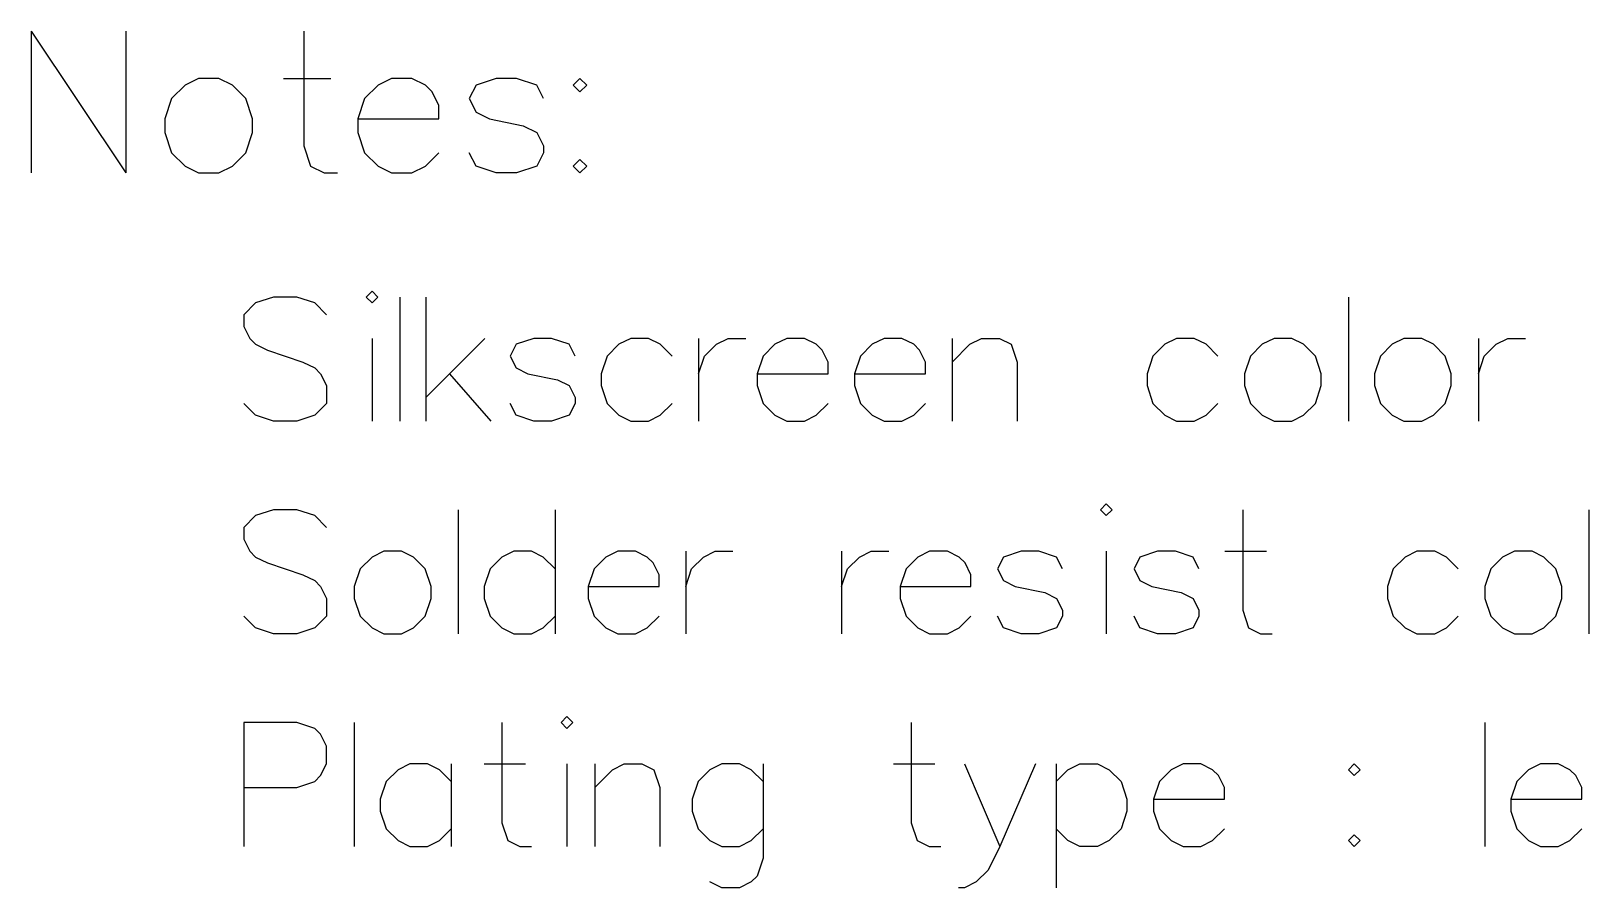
# Model space of a CAD drawing. Header units: millimetres. Extents: x 2.26 to 6.57, y 1.2 to 4.64.
# Drawn here: x 5.2783 to 5.7177, y 1.4215 to 1.6631 of the extents above; entities that cross this region are included whole.
import ezdxf

# ---------------------------------------------------------------- set-up
doc = ezdxf.new("R2010")
doc.units = ezdxf.units.MM
doc.header["$MEASUREMENT"] = 0
doc.layers.add('DrillDrawing', color=1, linetype='Continuous')

msp = doc.modelspace()

# ---------------------------------------------------------------- linework, layer by layer
at = {"layer": 'DrillDrawing'}
for p, q in [((5.27827, 1.66314), (5.27827, 1.62315)), ((5.27827, 1.66314), (5.30493, 1.62315)), ((5.30493, 1.66314), (5.30493, 1.62315)), ((5.3552, 1.66314), (5.3552, 1.63077)), ((5.32169, 1.64791), (5.31788, 1.6441)), ((5.3255, 1.64981), (5.32169, 1.64791)), ((5.33121, 1.64981), (5.3255, 1.64981)), ((5.33502, 1.64791), (5.33121, 1.64981)), ((5.33883, 1.6441), (5.33502, 1.64791)), ((5.34949, 1.64981), (5.36282, 1.64981)), ((5.37615, 1.64791), (5.37234, 1.6441)), ((5.37996, 1.64981), (5.37615, 1.64791)), ((5.38567, 1.64981), (5.37996, 1.64981)), ((5.38948, 1.64791), (5.38567, 1.64981)), ((5.39139, 1.646), (5.38948, 1.64791)), ((5.40376, 1.64791), (5.40186, 1.6441)), ((5.40948, 1.64981), (5.40376, 1.64791)), ((5.41519, 1.64981), (5.40948, 1.64981)), ((5.4209, 1.64791), (5.41519, 1.64981)), ((5.42281, 1.6441), (5.4209, 1.64791)), ((5.43309, 1.64981), (5.43119, 1.64791)), ((5.43119, 1.64791), (5.43309, 1.646)), ((5.435, 1.64791), (5.43309, 1.64981)), ((5.43309, 1.646), (5.435, 1.64791)), ((5.31788, 1.6441), (5.31597, 1.63838)), ((5.34073, 1.63838), (5.33883, 1.6441)), ((5.37234, 1.6441), (5.37044, 1.63838)), ((5.39329, 1.64219), (5.39139, 1.646)), ((5.40186, 1.6441), (5.40376, 1.64029)), ((5.39329, 1.63838), (5.39329, 1.64219)), ((5.40376, 1.64029), (5.40757, 1.63838)), ((5.31597, 1.63838), (5.31597, 1.63458)), ((5.34073, 1.63458), (5.34073, 1.63838)), ((5.37044, 1.63838), (5.39329, 1.63838)), ((5.37044, 1.63838), (5.37044, 1.63458)), ((5.40757, 1.63838), (5.41709, 1.63648)), ((5.41709, 1.63648), (5.4209, 1.63458)), ((5.31597, 1.63458), (5.31788, 1.62886)), ((5.33883, 1.62886), (5.34073, 1.63458)), ((5.3552, 1.63077), (5.35711, 1.62505)), ((5.37044, 1.63458), (5.37234, 1.62886)), ((5.4209, 1.63458), (5.42281, 1.63077)), ((5.42281, 1.63077), (5.42281, 1.62886)), ((5.31788, 1.62886), (5.32169, 1.62505)), ((5.33502, 1.62505), (5.33883, 1.62886)), ((5.37234, 1.62886), (5.37615, 1.62505)), ((5.38948, 1.62505), (5.39329, 1.62886)), ((5.40376, 1.62505), (5.40186, 1.62886)), ((5.42281, 1.62886), (5.4209, 1.62505)), ((5.43309, 1.62696), (5.43119, 1.62505)), ((5.435, 1.62505), (5.43309, 1.62696)), ((5.32169, 1.62505), (5.3255, 1.62315)), ((5.3255, 1.62315), (5.33121, 1.62315)), ((5.33121, 1.62315), (5.33502, 1.62505)), ((5.35711, 1.62505), (5.36092, 1.62315)), ((5.36092, 1.62315), (5.36473, 1.62315)), ((5.37615, 1.62505), (5.37996, 1.62315)), ((5.37996, 1.62315), (5.38567, 1.62315)), ((5.38567, 1.62315), (5.38948, 1.62505)), ((5.40948, 1.62315), (5.40376, 1.62505)), ((5.41519, 1.62315), (5.40948, 1.62315)), ((5.4209, 1.62505), (5.41519, 1.62315)), ((5.43119, 1.62505), (5.43309, 1.62315)), ((5.43309, 1.62315), (5.435, 1.62505)), ((5.3416, 1.58648), (5.33827, 1.58314)), ((5.3466, 1.58814), (5.3416, 1.58648)), ((5.35326, 1.58814), (5.3466, 1.58814)), ((5.35826, 1.58648), (5.35326, 1.58814)), ((5.3616, 1.58314), (5.35826, 1.58648)), ((5.37443, 1.58981), (5.37276, 1.58814)), ((5.37276, 1.58814), (5.37443, 1.58648)), ((5.37609, 1.58814), (5.37443, 1.58981)), ((5.37443, 1.58648), (5.37609, 1.58814)), ((5.38226, 1.58814), (5.38226, 1.55315)), ((5.38959, 1.58814), (5.38959, 1.55315)), ((5.64987, 1.58814), (5.64987, 1.55315)), ((5.33827, 1.58314), (5.33827, 1.57981)), ((5.33827, 1.57981), (5.33993, 1.57648)), ((5.33993, 1.57648), (5.3416, 1.57481)), ((5.3416, 1.57481), (5.34493, 1.57315)), ((5.34493, 1.57315), (5.35493, 1.56981)), ((5.37443, 1.57648), (5.37443, 1.55315)), ((5.40625, 1.57648), (5.38959, 1.55981)), ((5.41508, 1.57481), (5.41342, 1.57148)), ((5.42008, 1.57648), (5.41508, 1.57481)), ((5.42508, 1.57648), (5.42008, 1.57648)), ((5.43008, 1.57481), (5.42508, 1.57648)), ((5.43175, 1.57148), (5.43008, 1.57481)), ((5.44408, 1.57481), (5.44075, 1.57148)), ((5.44741, 1.57648), (5.44408, 1.57481)), ((5.45241, 1.57648), (5.44741, 1.57648)), ((5.45574, 1.57481), (5.45241, 1.57648)), ((5.45908, 1.57148), (5.45574, 1.57481)), ((5.46657, 1.57648), (5.46657, 1.55315)), ((5.46824, 1.57148), (5.47157, 1.57481)), ((5.47157, 1.57481), (5.47491, 1.57648)), ((5.47491, 1.57648), (5.4799, 1.57648)), ((5.48807, 1.57481), (5.48474, 1.57148)), ((5.4914, 1.57648), (5.48807, 1.57481)), ((5.4964, 1.57648), (5.4914, 1.57648)), ((5.49973, 1.57481), (5.4964, 1.57648)), ((5.5014, 1.57315), (5.49973, 1.57481)), ((5.50307, 1.56981), (5.5014, 1.57315)), ((5.51556, 1.57481), (5.51223, 1.57148)), ((5.5189, 1.57648), (5.51556, 1.57481)), ((5.52389, 1.57648), (5.5189, 1.57648)), ((5.52723, 1.57481), (5.52389, 1.57648)), ((5.52889, 1.57315), (5.52723, 1.57481)), ((5.53056, 1.56981), (5.52889, 1.57315)), ((5.53806, 1.57648), (5.53806, 1.55315)), ((5.53806, 1.56981), (5.54306, 1.57481)), ((5.54306, 1.57481), (5.54639, 1.57648)), ((5.54639, 1.57648), (5.55139, 1.57648)), ((5.55139, 1.57648), (5.55472, 1.57481)), ((5.55472, 1.57481), (5.55639, 1.56981)), ((5.59805, 1.57481), (5.59471, 1.57148)), ((5.60138, 1.57648), (5.59805, 1.57481)), ((5.60638, 1.57648), (5.60138, 1.57648)), ((5.60971, 1.57481), (5.60638, 1.57648)), ((5.61304, 1.57148), (5.60971, 1.57481)), ((5.62554, 1.57481), (5.62221, 1.57148)), ((5.62887, 1.57648), (5.62554, 1.57481)), ((5.63387, 1.57648), (5.62887, 1.57648)), ((5.6372, 1.57481), (5.63387, 1.57648)), ((5.64054, 1.57148), (5.6372, 1.57481)), ((5.6622, 1.57481), (5.65887, 1.57148)), ((5.66553, 1.57648), (5.6622, 1.57481)), ((5.67053, 1.57648), (5.66553, 1.57648)), ((5.67386, 1.57481), (5.67053, 1.57648)), ((5.6772, 1.57148), (5.67386, 1.57481)), ((5.68653, 1.57648), (5.68653, 1.55315)), ((5.68819, 1.57148), (5.69153, 1.57481)), ((5.69153, 1.57481), (5.69486, 1.57648)), ((5.69486, 1.57648), (5.69986, 1.57648)), ((5.35493, 1.56981), (5.35826, 1.56815)), ((5.41342, 1.57148), (5.41508, 1.56815)), ((5.44075, 1.57148), (5.43908, 1.56648)), ((5.46657, 1.56648), (5.46824, 1.57148)), ((5.48474, 1.57148), (5.48307, 1.56648)), ((5.50307, 1.56648), (5.50307, 1.56981)), ((5.51223, 1.57148), (5.51056, 1.56648)), ((5.53056, 1.56648), (5.53056, 1.56981)), ((5.55639, 1.56981), (5.55639, 1.55315)), ((5.59471, 1.57148), (5.59305, 1.56648)), ((5.62221, 1.57148), (5.62054, 1.56648)), ((5.6422, 1.56648), (5.64054, 1.57148)), ((5.65887, 1.57148), (5.6572, 1.56648)), ((5.67886, 1.56648), (5.6772, 1.57148)), ((5.68653, 1.56648), (5.68819, 1.57148)), ((5.35826, 1.56815), (5.35993, 1.56648)), ((5.35993, 1.56648), (5.3616, 1.56315)), ((5.39626, 1.56648), (5.40792, 1.55315)), ((5.41508, 1.56815), (5.41842, 1.56648)), ((5.41842, 1.56648), (5.42675, 1.56481)), ((5.42675, 1.56481), (5.43008, 1.56315)), ((5.43908, 1.56648), (5.43908, 1.56315)), ((5.48307, 1.56648), (5.50307, 1.56648)), ((5.48307, 1.56648), (5.48307, 1.56315)), ((5.51056, 1.56648), (5.53056, 1.56648)), ((5.51056, 1.56648), (5.51056, 1.56315)), ((5.59305, 1.56648), (5.59305, 1.56315)), ((5.62054, 1.56648), (5.62054, 1.56315)), ((5.6422, 1.56315), (5.6422, 1.56648)), ((5.6572, 1.56648), (5.6572, 1.56315)), ((5.67886, 1.56315), (5.67886, 1.56648)), ((5.3616, 1.56315), (5.3616, 1.55815)), ((5.43008, 1.56315), (5.43175, 1.55981)), ((5.43908, 1.56315), (5.44075, 1.55815)), ((5.48307, 1.56315), (5.48474, 1.55815)), ((5.51056, 1.56315), (5.51223, 1.55815)), ((5.59305, 1.56315), (5.59471, 1.55815)), ((5.62054, 1.56315), (5.62221, 1.55815)), ((5.64054, 1.55815), (5.6422, 1.56315)), ((5.6572, 1.56315), (5.65887, 1.55815)), ((5.6772, 1.55815), (5.67886, 1.56315)), ((5.3416, 1.55482), (5.33827, 1.55815)), ((5.3616, 1.55815), (5.35826, 1.55482)), ((5.41508, 1.55482), (5.41342, 1.55815)), ((5.43175, 1.55815), (5.43008, 1.55482)), ((5.43175, 1.55981), (5.43175, 1.55815)), ((5.44075, 1.55815), (5.44408, 1.55482)), ((5.45574, 1.55482), (5.45908, 1.55815)), ((5.48474, 1.55815), (5.48807, 1.55482)), ((5.49973, 1.55482), (5.50307, 1.55815)), ((5.51223, 1.55815), (5.51556, 1.55482)), ((5.52723, 1.55482), (5.53056, 1.55815)), ((5.59471, 1.55815), (5.59805, 1.55482)), ((5.60971, 1.55482), (5.61304, 1.55815)), ((5.62221, 1.55815), (5.62554, 1.55482)), ((5.6372, 1.55482), (5.64054, 1.55815)), ((5.65887, 1.55815), (5.6622, 1.55482)), ((5.67386, 1.55482), (5.6772, 1.55815)), ((5.3466, 1.55315), (5.3416, 1.55482)), ((5.35326, 1.55315), (5.3466, 1.55315)), ((5.35826, 1.55482), (5.35326, 1.55315)), ((5.42008, 1.55315), (5.41508, 1.55482)), ((5.42508, 1.55315), (5.42008, 1.55315)), ((5.43008, 1.55482), (5.42508, 1.55315)), ((5.44408, 1.55482), (5.44741, 1.55315)), ((5.44741, 1.55315), (5.45241, 1.55315)), ((5.45241, 1.55315), (5.45574, 1.55482)), ((5.48807, 1.55482), (5.4914, 1.55315)), ((5.4914, 1.55315), (5.4964, 1.55315)), ((5.4964, 1.55315), (5.49973, 1.55482)), ((5.51556, 1.55482), (5.5189, 1.55315)), ((5.5189, 1.55315), (5.52389, 1.55315)), ((5.52389, 1.55315), (5.52723, 1.55482)), ((5.59805, 1.55482), (5.60138, 1.55315)), ((5.60138, 1.55315), (5.60638, 1.55315)), ((5.60638, 1.55315), (5.60971, 1.55482)), ((5.62554, 1.55482), (5.62887, 1.55315)), ((5.62887, 1.55315), (5.63387, 1.55315)), ((5.63387, 1.55315), (5.6372, 1.55482)), ((5.6622, 1.55482), (5.66553, 1.55315)), ((5.66553, 1.55315), (5.67053, 1.55315)), ((5.67053, 1.55315), (5.67386, 1.55482)), ((5.58155, 1.52981), (5.57988, 1.52814)), ((5.58322, 1.52814), (5.58155, 1.52981)), ((5.3416, 1.52648), (5.33827, 1.52314)), ((5.3466, 1.52814), (5.3416, 1.52648)), ((5.35326, 1.52814), (5.3466, 1.52814)), ((5.35826, 1.52648), (5.35326, 1.52814)), ((5.3616, 1.52314), (5.35826, 1.52648)), ((5.39875, 1.52814), (5.39875, 1.49315)), ((5.42608, 1.52814), (5.42608, 1.49315)), ((5.57988, 1.52814), (5.58155, 1.52648)), ((5.58155, 1.52648), (5.58322, 1.52814)), ((5.62004, 1.52814), (5.62004, 1.49981)), ((5.71769, 1.52814), (5.71769, 1.49315)), ((5.33827, 1.52314), (5.33827, 1.51981)), ((5.33827, 1.51981), (5.33993, 1.51648)), ((5.33993, 1.51648), (5.3416, 1.51481)), ((5.37776, 1.51648), (5.37443, 1.51481)), ((5.38276, 1.51648), (5.37776, 1.51648)), ((5.38609, 1.51481), (5.38276, 1.51648)), ((5.41442, 1.51648), (5.41109, 1.51481)), ((5.41942, 1.51648), (5.41442, 1.51648)), ((5.42275, 1.51481), (5.41942, 1.51648)), ((5.44374, 1.51648), (5.44041, 1.51481)), ((5.44874, 1.51648), (5.44374, 1.51648)), ((5.45208, 1.51481), (5.44874, 1.51648)), ((5.46291, 1.51648), (5.46291, 1.49315)), ((5.46791, 1.51481), (5.47124, 1.51648)), ((5.47124, 1.51648), (5.47624, 1.51648)), ((5.5069, 1.51648), (5.5069, 1.49315)), ((5.5119, 1.51481), (5.51523, 1.51648)), ((5.51523, 1.51648), (5.52023, 1.51648)), ((5.53173, 1.51648), (5.52839, 1.51481)), ((5.53673, 1.51648), (5.53173, 1.51648)), ((5.54006, 1.51481), (5.53673, 1.51648)), ((5.55755, 1.51648), (5.55256, 1.51481)), ((5.56255, 1.51648), (5.55755, 1.51648)), ((5.56755, 1.51481), (5.56255, 1.51648)), ((5.58155, 1.51648), (5.58155, 1.49315)), ((5.59605, 1.51648), (5.59105, 1.51481)), ((5.60104, 1.51648), (5.59605, 1.51648)), ((5.60604, 1.51481), (5.60104, 1.51648)), ((5.61504, 1.51648), (5.62671, 1.51648)), ((5.6692, 1.51648), (5.66586, 1.51481)), ((5.6742, 1.51648), (5.6692, 1.51648)), ((5.67753, 1.51481), (5.6742, 1.51648)), ((5.69669, 1.51648), (5.69336, 1.51481)), ((5.70169, 1.51648), (5.69669, 1.51648)), ((5.70502, 1.51481), (5.70169, 1.51648)), ((5.3416, 1.51481), (5.34493, 1.51315)), ((5.34493, 1.51315), (5.35493, 1.50981)), ((5.37443, 1.51481), (5.37109, 1.51148)), ((5.38942, 1.51148), (5.38609, 1.51481)), ((5.41109, 1.51481), (5.40775, 1.51148)), ((5.42608, 1.51148), (5.42275, 1.51481)), ((5.44041, 1.51481), (5.43708, 1.51148)), ((5.45374, 1.51315), (5.45208, 1.51481)), ((5.45541, 1.50981), (5.45374, 1.51315)), ((5.46457, 1.51148), (5.46791, 1.51481)), ((5.50856, 1.51148), (5.5119, 1.51481)), ((5.52839, 1.51481), (5.52506, 1.51148)), ((5.54172, 1.51315), (5.54006, 1.51481)), ((5.54339, 1.50981), (5.54172, 1.51315)), ((5.55256, 1.51481), (5.55089, 1.51148)), ((5.56922, 1.51148), (5.56755, 1.51481)), ((5.59105, 1.51481), (5.58938, 1.51148)), ((5.60771, 1.51148), (5.60604, 1.51481)), ((5.66586, 1.51481), (5.66253, 1.51148)), ((5.68086, 1.51148), (5.67753, 1.51481)), ((5.69336, 1.51481), (5.69003, 1.51148)), ((5.70836, 1.51148), (5.70502, 1.51481)), ((5.35493, 1.50981), (5.35826, 1.50815)), ((5.35826, 1.50815), (5.35993, 1.50648)), ((5.37109, 1.51148), (5.36943, 1.50648)), ((5.39109, 1.50648), (5.38942, 1.51148)), ((5.40775, 1.51148), (5.40609, 1.50648)), ((5.43708, 1.51148), (5.43541, 1.50648)), ((5.45541, 1.50648), (5.45541, 1.50981)), ((5.46291, 1.50648), (5.46457, 1.51148)), ((5.5069, 1.50648), (5.50856, 1.51148)), ((5.52506, 1.51148), (5.52339, 1.50648)), ((5.54339, 1.50648), (5.54339, 1.50981)), ((5.55089, 1.51148), (5.55256, 1.50815)), ((5.55256, 1.50815), (5.55589, 1.50648)), ((5.58938, 1.51148), (5.59105, 1.50815)), ((5.59105, 1.50815), (5.59438, 1.50648)), ((5.66253, 1.51148), (5.66087, 1.50648)), ((5.69003, 1.51148), (5.68836, 1.50648)), ((5.71002, 1.50648), (5.70836, 1.51148)), ((5.35993, 1.50648), (5.3616, 1.50315)), ((5.3616, 1.50315), (5.3616, 1.49815)), ((5.36943, 1.50648), (5.36943, 1.50315)), ((5.36943, 1.50315), (5.37109, 1.49815)), ((5.38942, 1.49815), (5.39109, 1.50315)), ((5.39109, 1.50315), (5.39109, 1.50648)), ((5.40609, 1.50648), (5.40609, 1.50315)), ((5.40609, 1.50315), (5.40775, 1.49815)), ((5.43541, 1.50648), (5.45541, 1.50648)), ((5.43541, 1.50648), (5.43541, 1.50315)), ((5.43541, 1.50315), (5.43708, 1.49815)), ((5.52339, 1.50648), (5.54339, 1.50648)), ((5.52339, 1.50648), (5.52339, 1.50315)), ((5.52339, 1.50315), (5.52506, 1.49815)), ((5.55589, 1.50648), (5.56422, 1.50481)), ((5.56422, 1.50481), (5.56755, 1.50315)), ((5.56755, 1.50315), (5.56922, 1.49981)), ((5.59438, 1.50648), (5.60271, 1.50481)), ((5.60271, 1.50481), (5.60604, 1.50315)), ((5.60604, 1.50315), (5.60771, 1.49981)), ((5.66087, 1.50648), (5.66087, 1.50315)), ((5.66087, 1.50315), (5.66253, 1.49815)), ((5.68836, 1.50648), (5.68836, 1.50315)), ((5.68836, 1.50315), (5.69003, 1.49815)), ((5.70836, 1.49815), (5.71002, 1.50315)), ((5.71002, 1.50315), (5.71002, 1.50648)), ((5.56922, 1.49981), (5.56922, 1.49815)), ((5.60771, 1.49981), (5.60771, 1.49815)), ((5.62004, 1.49981), (5.62171, 1.49482)), ((5.3416, 1.49482), (5.33827, 1.49815)), ((5.3466, 1.49315), (5.3416, 1.49482)), ((5.35826, 1.49482), (5.35326, 1.49315)), ((5.3616, 1.49815), (5.35826, 1.49482)), ((5.37109, 1.49815), (5.37443, 1.49482)), ((5.37443, 1.49482), (5.37776, 1.49315)), ((5.38276, 1.49315), (5.38609, 1.49482)), ((5.38609, 1.49482), (5.38942, 1.49815)), ((5.40775, 1.49815), (5.41109, 1.49482)), ((5.41109, 1.49482), (5.41442, 1.49315)), ((5.41942, 1.49315), (5.42275, 1.49482)), ((5.42275, 1.49482), (5.42608, 1.49815)), ((5.43708, 1.49815), (5.44041, 1.49482)), ((5.44041, 1.49482), (5.44374, 1.49315)), ((5.44874, 1.49315), (5.45208, 1.49482)), ((5.45208, 1.49482), (5.45541, 1.49815)), ((5.52506, 1.49815), (5.52839, 1.49482)), ((5.52839, 1.49482), (5.53173, 1.49315)), ((5.53673, 1.49315), (5.54006, 1.49482)), ((5.54006, 1.49482), (5.54339, 1.49815)), ((5.55256, 1.49482), (5.55089, 1.49815)), ((5.55755, 1.49315), (5.55256, 1.49482)), ((5.56755, 1.49482), (5.56255, 1.49315)), ((5.56922, 1.49815), (5.56755, 1.49482)), ((5.59105, 1.49482), (5.58938, 1.49815)), ((5.59605, 1.49315), (5.59105, 1.49482)), ((5.60604, 1.49482), (5.60104, 1.49315)), ((5.60771, 1.49815), (5.60604, 1.49482)), ((5.62171, 1.49482), (5.62504, 1.49315)), ((5.66253, 1.49815), (5.66586, 1.49482)), ((5.66586, 1.49482), (5.6692, 1.49315)), ((5.6742, 1.49315), (5.67753, 1.49482)), ((5.67753, 1.49482), (5.68086, 1.49815)), ((5.69003, 1.49815), (5.69336, 1.49482)), ((5.69336, 1.49482), (5.69669, 1.49315)), ((5.70169, 1.49315), (5.70502, 1.49482)), ((5.70502, 1.49482), (5.70836, 1.49815)), ((5.35326, 1.49315), (5.3466, 1.49315)), ((5.37776, 1.49315), (5.38276, 1.49315)), ((5.41442, 1.49315), (5.41942, 1.49315)), ((5.44374, 1.49315), (5.44874, 1.49315)), ((5.53173, 1.49315), (5.53673, 1.49315)), ((5.56255, 1.49315), (5.55755, 1.49315)), ((5.60104, 1.49315), (5.59605, 1.49315)), ((5.62504, 1.49315), (5.62837, 1.49315)), ((5.6692, 1.49315), (5.6742, 1.49315)), ((5.69669, 1.49315), (5.70169, 1.49315)), ((5.35326, 1.46814), (5.33827, 1.46814)), ((5.33827, 1.46814), (5.33827, 1.43315)), ((5.35826, 1.46648), (5.35326, 1.46814)), ((5.36943, 1.46814), (5.36943, 1.43315)), ((5.41109, 1.46814), (5.41109, 1.43981)), ((5.42941, 1.46981), (5.42775, 1.46814)), ((5.42775, 1.46814), (5.42941, 1.46648)), ((5.43108, 1.46814), (5.42941, 1.46981)), ((5.42941, 1.46648), (5.43108, 1.46814)), ((5.52656, 1.46814), (5.52656, 1.43981)), ((5.68836, 1.46814), (5.68836, 1.43315)), ((5.35993, 1.46481), (5.35826, 1.46648)), ((5.3616, 1.46148), (5.35993, 1.46481)), ((5.3616, 1.45648), (5.3616, 1.46148)), ((5.35993, 1.45315), (5.3616, 1.45648)), ((5.38176, 1.45481), (5.37843, 1.45148)), ((5.38509, 1.45648), (5.38176, 1.45481)), ((5.39009, 1.45648), (5.38509, 1.45648)), ((5.39342, 1.45481), (5.39009, 1.45648)), ((5.39676, 1.45148), (5.39342, 1.45481)), ((5.39676, 1.45648), (5.39676, 1.43315)), ((5.40609, 1.45648), (5.41775, 1.45648)), ((5.42941, 1.45648), (5.42941, 1.43315)), ((5.43725, 1.45648), (5.43725, 1.43315)), ((5.43725, 1.44981), (5.44225, 1.45481)), ((5.44225, 1.45481), (5.44558, 1.45648)), ((5.44558, 1.45648), (5.45058, 1.45648)), ((5.45058, 1.45648), (5.45391, 1.45481)), ((5.45391, 1.45481), (5.45558, 1.44981)), ((5.46974, 1.45481), (5.46641, 1.45148)), ((5.47307, 1.45648), (5.46974, 1.45481)), ((5.47807, 1.45648), (5.47307, 1.45648)), ((5.4814, 1.45481), (5.47807, 1.45648)), ((5.48474, 1.45148), (5.4814, 1.45481)), ((5.48474, 1.45648), (5.48474, 1.42982)), ((5.52156, 1.45648), (5.53323, 1.45648)), ((5.54156, 1.45648), (5.55156, 1.43315)), ((5.56155, 1.45648), (5.55156, 1.43315)), ((5.56739, 1.45648), (5.56739, 1.42149)), ((5.56739, 1.45148), (5.57072, 1.45481)), ((5.57072, 1.45481), (5.57405, 1.45648)), ((5.57405, 1.45648), (5.57905, 1.45648)), ((5.57905, 1.45648), (5.58238, 1.45481)), ((5.58238, 1.45481), (5.58571, 1.45148)), ((5.59988, 1.45481), (5.59655, 1.45148)), ((5.60321, 1.45648), (5.59988, 1.45481)), ((5.60821, 1.45648), (5.60321, 1.45648)), ((5.61154, 1.45481), (5.60821, 1.45648)), ((5.61321, 1.45315), (5.61154, 1.45481)), ((5.65153, 1.45648), (5.64987, 1.45481)), ((5.64987, 1.45481), (5.65153, 1.45315)), ((5.6532, 1.45481), (5.65153, 1.45648)), ((5.65153, 1.45315), (5.6532, 1.45481)), ((5.70069, 1.45481), (5.69736, 1.45148)), ((5.70402, 1.45648), (5.70069, 1.45481)), ((5.70902, 1.45648), (5.70402, 1.45648)), ((5.71235, 1.45481), (5.70902, 1.45648)), ((5.71402, 1.45315), (5.71235, 1.45481)), ((5.35326, 1.44981), (5.35826, 1.45148)), ((5.35826, 1.45148), (5.35993, 1.45315)), ((5.37843, 1.45148), (5.37676, 1.44648)), ((5.46641, 1.45148), (5.46474, 1.44648)), ((5.58571, 1.45148), (5.58738, 1.44648)), ((5.59655, 1.45148), (5.59488, 1.44648)), ((5.61487, 1.44981), (5.61321, 1.45315)), ((5.69736, 1.45148), (5.69569, 1.44648)), ((5.71569, 1.44981), (5.71402, 1.45315)), ((5.33827, 1.44981), (5.35326, 1.44981)), ((5.37676, 1.44648), (5.37676, 1.44315)), ((5.45558, 1.44981), (5.45558, 1.43315)), ((5.46474, 1.44648), (5.46474, 1.44315)), ((5.58738, 1.44648), (5.58738, 1.44315)), ((5.59488, 1.44648), (5.61487, 1.44648)), ((5.59488, 1.44648), (5.59488, 1.44315)), ((5.61487, 1.44648), (5.61487, 1.44981)), ((5.69569, 1.44648), (5.71569, 1.44648)), ((5.69569, 1.44648), (5.69569, 1.44315)), ((5.71569, 1.44648), (5.71569, 1.44981)), ((5.37676, 1.44315), (5.37843, 1.43815)), ((5.46474, 1.44315), (5.46641, 1.43815)), ((5.58738, 1.44315), (5.58571, 1.43815)), ((5.59488, 1.44315), (5.59655, 1.43815)), ((5.69569, 1.44315), (5.69736, 1.43815)), ((5.37843, 1.43815), (5.38176, 1.43482)), ((5.39342, 1.43482), (5.39676, 1.43815)), ((5.41109, 1.43981), (5.41275, 1.43482)), ((5.46641, 1.43815), (5.46974, 1.43482)), ((5.4814, 1.43482), (5.48474, 1.43815)), ((5.52656, 1.43981), (5.52823, 1.43482)), ((5.57072, 1.43482), (5.56739, 1.43815)), ((5.58571, 1.43815), (5.58238, 1.43482)), ((5.59655, 1.43815), (5.59988, 1.43482)), ((5.61154, 1.43482), (5.61487, 1.43815)), ((5.69736, 1.43815), (5.70069, 1.43482)), ((5.71235, 1.43482), (5.71569, 1.43815)), ((5.38176, 1.43482), (5.38509, 1.43315)), ((5.38509, 1.43315), (5.39009, 1.43315)), ((5.39009, 1.43315), (5.39342, 1.43482)), ((5.41275, 1.43482), (5.41608, 1.43315)), ((5.41608, 1.43315), (5.41942, 1.43315)), ((5.46974, 1.43482), (5.47307, 1.43315)), ((5.47307, 1.43315), (5.47807, 1.43315)), ((5.47807, 1.43315), (5.4814, 1.43482)), ((5.52823, 1.43482), (5.53156, 1.43315)), ((5.53156, 1.43315), (5.53489, 1.43315)), ((5.55156, 1.43315), (5.54822, 1.42648)), ((5.57405, 1.43315), (5.57072, 1.43482)), ((5.57905, 1.43315), (5.57405, 1.43315)), ((5.58238, 1.43482), (5.57905, 1.43315)), ((5.59988, 1.43482), (5.60321, 1.43315)), ((5.60321, 1.43315), (5.60821, 1.43315)), ((5.60821, 1.43315), (5.61154, 1.43482)), ((5.65153, 1.43648), (5.64987, 1.43482)), ((5.64987, 1.43482), (5.65153, 1.43315)), ((5.6532, 1.43482), (5.65153, 1.43648)), ((5.65153, 1.43315), (5.6532, 1.43482)), ((5.70069, 1.43482), (5.70402, 1.43315)), ((5.70402, 1.43315), (5.70902, 1.43315)), ((5.70902, 1.43315), (5.71235, 1.43482)), ((5.48474, 1.42982), (5.48307, 1.42482)), ((5.48307, 1.42482), (5.4814, 1.42315)), ((5.54822, 1.42648), (5.54489, 1.42315)), ((5.47307, 1.42149), (5.46974, 1.42315)), ((5.47807, 1.42149), (5.47307, 1.42149)), ((5.4814, 1.42315), (5.47807, 1.42149)), ((5.54156, 1.42149), (5.53989, 1.42149)), ((5.54489, 1.42315), (5.54156, 1.42149))]:
    msp.add_line(p, q, dxfattribs=at)

doc.saveas('drawing.dxf')
